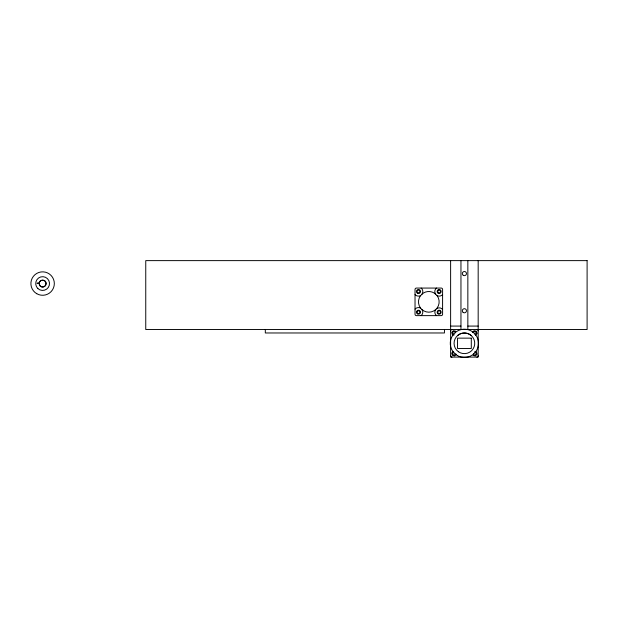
<?xml version="1.0" encoding="UTF-8"?>
<svg xmlns="http://www.w3.org/2000/svg" width="618" height="618" viewBox="0 0 618 618"><rect width="100%" height="100%" fill="white"/><g stroke="black" fill="none" stroke-linecap="round" stroke-linejoin="round"><path stroke-width="0.93" d="M442.588 309.494L442.596 289.44A1.375 1.375 0 0 0 441.221 288.065L416.416 288.065A1.375 1.375 0 0 0 415.033 289.44L415.033 314.245A1.375 1.375 0 0 0 416.416 315.628L441.221 315.628A1.375 1.375 0 0 0 442.596 314.245L442.588 309.494A4.318 4.318 0 0 0 436.447 308.815M39.173 283.338C39.282 278.919 46.481 279.367 46.049 283.747C45.971 285.925 43.6 287.563 41.537 286.829C38.617 286.567 40.348 281.623 37.057 283.253L39.173 283.368M420.564 295.62L423.376 293.056A10.336 10.336 0 0 1 434.253 293.056L437.065 295.62A10.336 10.336 0 0 1 437.065 308.073L435.775 309.487A10.336 10.336 0 0 1 421.855 309.487L420.564 308.073A10.336 10.336 0 0 1 420.564 295.62A4.604 4.604 0 0 1 415.033 294.57M453.373 351.333L451.719 353.087L452.407 355.396L454.755 355.953L456.408 354.199M472.391 332.414L474.045 330.661L476.393 331.217L477.081 333.527L475.427 335.28M457.513 335.613C461.267 332.152 467.532 332.152 471.287 335.613M450.622 326.08L460.958 326.08M467.849 326.08L478.177 326.08M455.721 331.217L453.373 330.661L451.719 332.414L452.407 334.732L453.975 335.095M474.825 351.518L476.393 351.889L477.081 354.199L475.427 355.953L473.079 355.396M478.177 260.626L478.177 357.088L450.622 357.088L450.622 260.626M467.849 260.626L467.849 329.525M460.958 260.626L460.958 329.525M444.45 329.525L444.45 332.971L265.307 332.971L265.307 329.525M421.855 309.487A4.318 4.318 0 0 1 421.082 315.628M415.033 309.124A4.604 4.604 0 0 1 420.564 308.073M442.596 294.57A4.604 4.604 0 0 1 437.065 295.62M436.547 315.628A4.318 4.318 0 0 1 435.775 309.487M435.705 294.153A4.341 4.341 0 0 1 436.509 288.065M421.121 288.065A4.341 4.341 0 0 1 421.924 294.153M451.997 357.088A1.375 1.375 0 0 1 450.622 355.713M478.177 355.713A1.375 1.375 0 0 1 476.802 357.088M450.622 330.908A1.375 1.375 0 0 1 451.997 329.525M476.802 329.525A1.375 1.375 0 0 1 478.177 330.908M473.373 332.762A1.375 1.375 0 0 1 474.825 331.596A1.375 1.375 0 0 1 476.115 332.947A1.375 1.375 0 0 1 474.887 334.346M474.948 352.283A1.375 1.375 0 0 1 476.107 353.735A1.375 1.375 0 0 1 474.763 355.026A1.375 1.375 0 0 1 473.365 353.79M454.068 334.353A1.375 1.375 0 0 1 452.685 333.025A1.375 1.375 0 0 1 453.967 331.596A1.375 1.375 0 0 1 455.435 332.824M455.427 353.859A1.375 1.375 0 0 1 453.975 355.018A1.375 1.375 0 0 1 452.685 353.674A1.375 1.375 0 0 1 453.921 352.275M587.1 260.626L145.755 260.626L145.755 329.525L587.1 329.525L587.1 260.626M471.295 338.139L457.513 338.139L457.513 348.475L471.295 348.475L471.295 338.139M36.756 293.704A11.711 11.711 0 0 0 54.33 283.562A11.711 11.711 0 0 0 36.756 273.419A11.711 11.711 0 0 0 36.756 293.704M37.852 288.536A6.891 6.891 0 0 0 49.309 285.199A6.891 6.891 0 0 0 40.688 276.949A6.891 6.891 0 0 0 37.852 288.536M40.703 286.428A3.445 3.445 0 0 0 46.049 283.786A3.445 3.445 0 0 0 41.089 280.472A3.445 3.445 0 0 0 40.703 286.428M417.791 292.7A1.375 1.375 0 0 0 419.861 291.511A1.375 1.375 0 0 0 417.791 290.313A1.375 1.375 0 0 0 417.791 292.7M417.668 313.295A1.375 1.375 0 0 0 419.854 312.329A1.375 1.375 0 0 0 417.922 310.924A1.375 1.375 0 0 0 417.668 313.295M438.463 313.372A1.375 1.375 0 0 0 440.526 312.183A1.375 1.375 0 0 0 438.463 310.985A1.375 1.375 0 0 0 438.463 313.372M438.463 292.7A1.375 1.375 0 0 0 440.526 291.511A1.375 1.375 0 0 0 438.463 290.313A1.375 1.375 0 0 0 438.463 292.7M438.154 313.913A2.001 2.001 0 0 0 441.152 312.183A2.001 2.001 0 0 0 438.154 310.452A2.001 2.001 0 0 0 438.154 313.913M417.343 313.82A2.001 2.001 0 0 0 420.472 312.345A2.001 2.001 0 0 0 417.629 310.375A2.001 2.001 0 0 0 417.343 313.82M438.154 293.241A2.001 2.001 0 0 0 441.152 291.511A2.001 2.001 0 0 0 438.154 289.78A2.001 2.001 0 0 0 438.154 293.241M417.482 293.241A2.001 2.001 0 0 0 420.479 291.511A2.001 2.001 0 0 0 417.482 289.78A2.001 2.001 0 0 0 417.482 293.241M458.432 351.742A10.336 10.336 0 0 0 474.694 344.265A10.336 10.336 0 0 0 460.078 333.921A10.336 10.336 0 0 0 458.432 351.742M457.335 355.543A14.121 14.121 0 0 0 478.525 343.307A14.121 14.121 0 0 0 457.335 331.078A14.121 14.121 0 0 0 457.335 355.543M463.245 275.296A2.07 2.07 0 0 0 466.466 273.735A2.07 2.07 0 0 0 463.5 271.719A2.07 2.07 0 0 0 463.245 275.296M463.145 312.399A2.07 2.07 0 0 0 466.451 311.032A2.07 2.07 0 0 0 463.616 308.846A2.07 2.07 0 0 0 463.145 312.399"/></g></svg>
